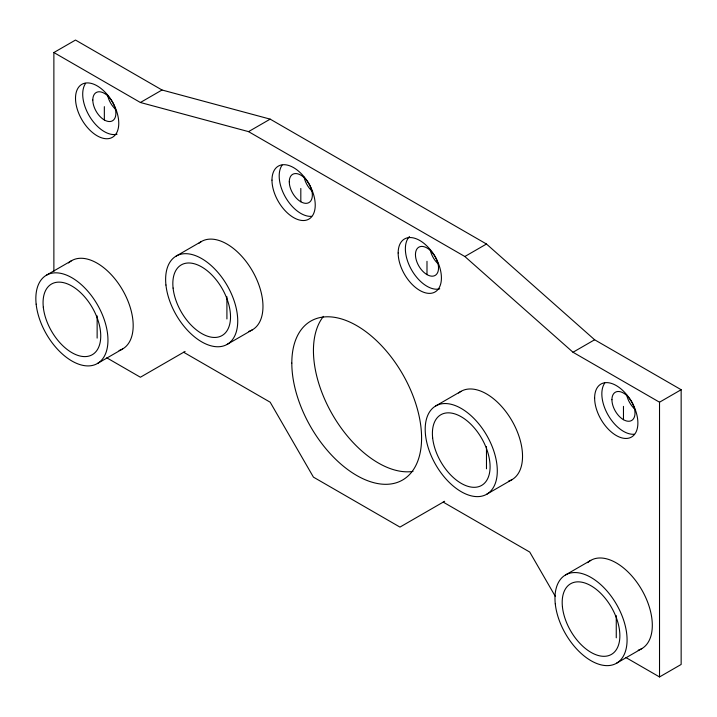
<?xml version="1.0" encoding="UTF-8"?>
<svg xmlns="http://www.w3.org/2000/svg" width="717" height="717" viewBox="0 0 717 717"><rect width="100%" height="100%" fill="white"/><g stroke="black" fill="none" stroke-linecap="round" stroke-linejoin="round"><path stroke-width="1.08" d="M53.874 52.538L75.509 40.053L162.024 90.001L270.175 119.139L486.476 244.022L594.626 339.768L681.15 389.716L681.15 664.462L659.523 676.947L659.523 402.21L573 352.253L464.849 256.516L248.548 131.632L140.398 102.495L53.874 52.538L53.874 271.438M140.398 102.495L162.024 90.001M248.548 131.632L270.175 119.139M46.408 275.22L71.646 260.647M176.194 256.068L201.423 241.504M97.395 363.528L122.625 348.955M185.094 351.429L140.398 377.232L106.752 357.81M227.172 344.375L252.411 329.802M464.849 256.516L486.476 244.022M435.748 405.93L460.986 391.357M573 352.253L594.626 339.768M444.657 501.282L399.961 527.094L313.437 477.137L270.175 402.21L183.66 352.253M486.735 494.228L511.974 479.664M659.523 402.21L681.15 389.716M565.534 574.935L590.772 560.362M616.512 663.234L641.751 648.67M443.214 502.115L529.738 552.063L555.254 596.257M625.869 657.525L659.523 676.947M623.467 406.369L623.467 419.687M616.262 615.616L616.262 637.816M486.476 446.61L486.476 468.81M426.991 261.302L426.991 274.62M300.817 188.454L300.817 201.773M226.913 296.757L226.913 318.957M104.341 106.654L104.341 119.981M97.136 315.901L97.136 338.101M587.662 562.666A50.979 29.433 60 0 1 641.751 589.795A50.979 29.433 60 0 1 638.202 650.211M458.611 393.015A50.979 29.433 60 0 1 512.386 421.515A50.979 29.433 60 0 1 508.425 481.206M438.428 264.116A16.312 9.42 60 0 1 430.272 249.991M412.992 471.41A91.767 52.986 60 0 1 332.446 414.551A91.767 52.986 60 0 1 323.475 316.358M634.904 409.183A16.312 9.42 60 0 1 626.748 395.058M115.778 109.477A16.312 9.42 60 0 1 107.622 95.343M312.253 191.269A16.312 9.42 60 0 1 304.098 177.144M68.536 262.951A50.979 29.433 60 0 1 122.625 290.089A50.979 29.433 60 0 1 119.085 350.496M439.709 288.843A30.589 17.665 60 0 1 411.701 270.13A30.589 17.665 60 0 1 409.497 236.52M634.285 434.242A30.589 17.665 60 0 1 608.177 415.197A30.589 17.665 60 0 1 604.736 383.066M199.048 243.153A50.979 29.433 60 0 1 252.823 271.662A50.979 29.433 60 0 1 248.862 331.353M117.059 134.204A30.589 17.665 60 0 1 89.867 116.862A30.589 17.665 60 0 1 85.61 83.351M311.635 216.328A30.589 17.665 60 0 1 285.527 197.283A30.589 17.665 60 0 1 282.086 165.152M562.433 606.923A40.788 23.544 60 0 0 608.581 655.643A40.788 23.544 60 0 0 602.065 594.689A40.788 23.544 60 0 0 562.433 606.923M173.084 288.064A40.788 23.544 60 0 0 219.241 336.775A40.788 23.544 60 0 0 212.716 275.83A40.788 23.544 60 0 0 173.084 288.064M432.647 437.917A40.788 23.544 60 0 0 478.804 486.637A40.788 23.544 60 0 0 472.279 425.683A40.788 23.544 60 0 0 432.647 437.917M555.281 603.884A50.979 29.433 60 0 0 612.972 664.784A50.979 29.433 60 0 0 604.816 588.594A50.979 29.433 60 0 0 555.281 603.884M425.504 434.878A50.979 29.433 60 0 0 483.186 495.779A50.979 29.433 60 0 0 475.039 419.588A50.979 29.433 60 0 0 425.504 434.878M415.457 254.643A16.312 9.42 60 0 0 432.763 276.162A16.312 9.42 60 0 0 432.763 253.092A16.312 9.42 60 0 0 415.457 254.643M611.933 399.71A16.312 9.42 60 0 0 629.239 421.238A16.312 9.42 60 0 0 629.239 398.168A16.312 9.42 60 0 0 611.933 399.71M291.81 363.08A91.767 52.986 60 0 0 389.143 484.163A91.767 52.986 60 0 0 389.143 354.386A91.767 52.986 60 0 0 291.81 363.08M289.283 181.795A16.312 9.42 60 0 0 306.589 203.314A16.312 9.42 60 0 0 306.589 180.245A16.312 9.42 60 0 0 289.283 181.795M92.807 99.995A16.312 9.42 60 0 0 110.113 121.523A16.312 9.42 60 0 0 110.113 98.453A16.312 9.42 60 0 0 92.807 99.995M43.307 307.208A40.788 23.544 60 0 0 89.455 355.928A40.788 23.544 60 0 0 82.939 294.974A40.788 23.544 60 0 0 43.307 307.208M271.976 180.128A30.589 17.665 60 0 0 304.42 220.486A30.589 17.665 60 0 0 304.42 177.224A30.589 17.665 60 0 0 271.976 180.128M398.159 252.976A30.589 17.665 60 0 0 430.603 293.334A30.589 17.665 60 0 0 430.603 250.072A30.589 17.665 60 0 0 398.159 252.976M594.626 398.043A30.589 17.665 60 0 0 627.07 438.41A30.589 17.665 60 0 0 627.07 395.148A30.589 17.665 60 0 0 594.626 398.043M75.509 98.328A30.589 17.665 60 0 0 107.953 138.695A30.589 17.665 60 0 0 107.953 95.433A30.589 17.665 60 0 0 75.509 98.328M36.155 304.169A50.979 29.433 60 0 0 93.846 365.07A50.979 29.433 60 0 0 85.699 288.879A50.979 29.433 60 0 0 36.155 304.169M165.941 285.016A50.979 29.433 60 0 0 223.623 345.917A50.979 29.433 60 0 0 215.476 269.726A50.979 29.433 60 0 0 165.941 285.016"/></g></svg>
